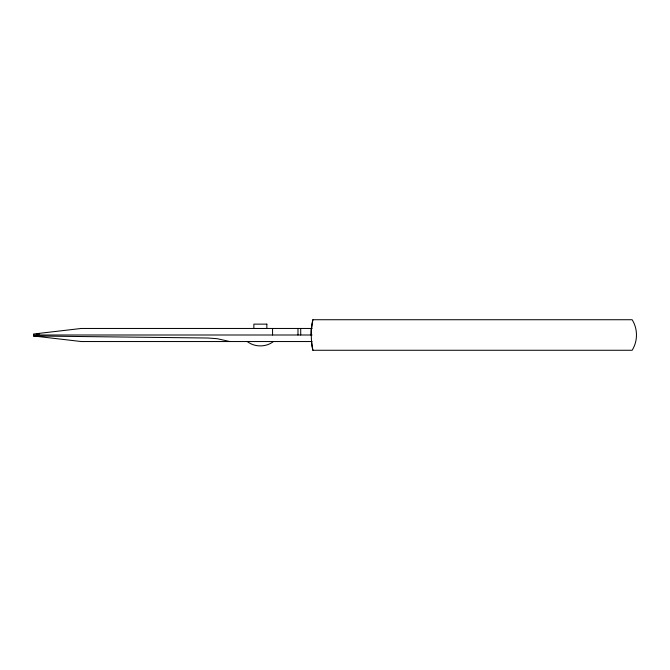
<?xml version="1.0" encoding="UTF-8"?>
<svg xmlns="http://www.w3.org/2000/svg" width="670" height="670" viewBox="0 0 670 670"><rect width="100%" height="100%" fill="white"/><g stroke="black" fill="none" stroke-linecap="round" stroke-linejoin="round"><path stroke-width="1" d="M273.385 341.583C265.94 347.345 254.776 347.345 247.331 341.583M36.574 333.995L39.647 333.953M311.542 328.794A28.592 10.276 90 0 1 312.89 319.732L632.137 319.732C637.907 328.844 637.907 341.156 632.137 350.268L312.89 350.268A28.592 10.276 90 0 1 311.542 341.206M312.053 328.459L81.313 328.459L33.5 334.029L33.5 335.972L81.313 341.541L312.053 341.541M33.5 335L312.053 335M33.5 335.972L207.909 338.015L217.189 338.693L229.885 341.541M311.022 328.459L311.022 335M300.713 328.459L300.713 335M297.983 328.459L297.983 335M272.564 328.459L272.564 335M312.89 350.268A28.592 10.276 -90 0 1 312.89 319.732M266.853 324.138L253.863 324.138L253.863 328.501L266.853 328.501L266.853 324.138"/></g></svg>
